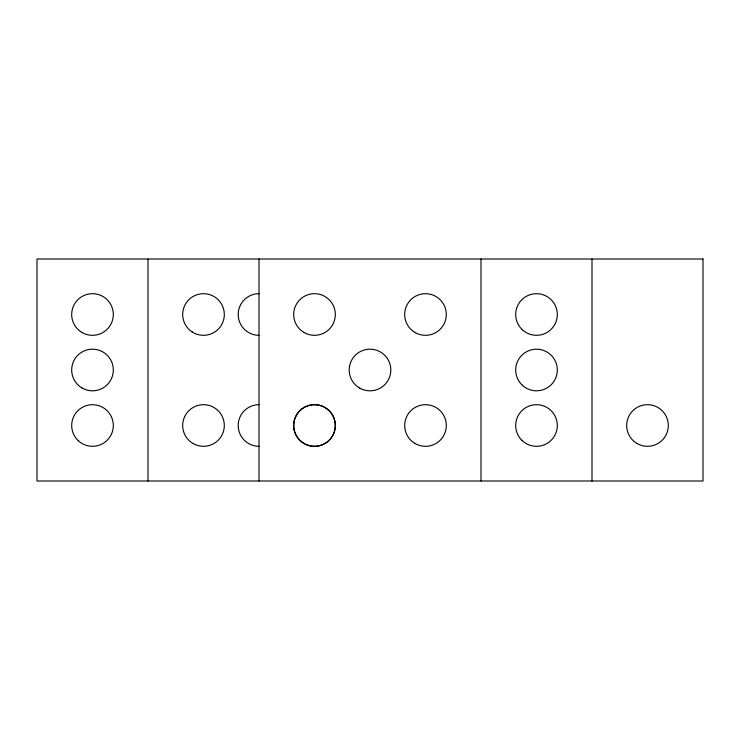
<?xml version="1.0" encoding="UTF-8"?>
<svg xmlns="http://www.w3.org/2000/svg" width="740" height="740" viewBox="0 0 740 740"><rect width="100%" height="100%" fill="white"/><g stroke="black" fill="none" stroke-linecap="round" stroke-linejoin="round"><path stroke-width="1.11" d="M592 259L592 481M481 259L481 481M259 259L259 481M148 259L148 481M259 335.312A20.812 20.812 0 0 1 238.188 314.5A20.812 20.812 0 0 1 259 293.688M259 446.312A20.812 20.812 0 0 1 238.188 425.5A20.812 20.812 0 0 1 259 404.688M703 259L37 259L37 481L703 481L703 259M78.292 440.707A20.812 20.812 0 0 0 112.776 430.199A20.812 20.812 0 0 0 86.432 405.594A20.812 20.812 0 0 0 78.292 440.707M82.094 332.528A20.812 20.812 0 0 0 113.312 314.5A20.812 20.812 0 0 0 82.094 296.472A20.812 20.812 0 0 0 82.094 332.528M82.094 388.028A20.812 20.812 0 0 0 113.312 370A20.812 20.812 0 0 0 82.094 351.972A20.812 20.812 0 0 0 82.094 388.028M637.094 443.528A20.812 20.812 0 0 0 668.312 425.5A20.812 20.812 0 0 0 637.094 407.472A20.812 20.812 0 0 0 637.094 443.528M193.094 443.528A20.812 20.812 0 0 0 224.312 425.5A20.812 20.812 0 0 0 193.094 407.472A20.812 20.812 0 0 0 193.094 443.528M192.178 331.964A20.812 20.812 0 0 0 224.285 315.573A20.812 20.812 0 0 0 194.037 295.963A20.812 20.812 0 0 0 192.178 331.964M521.783 384.717A20.812 20.812 0 0 0 556.6 375.384A20.812 20.812 0 0 0 531.116 349.9A20.812 20.812 0 0 0 521.783 384.717M522.292 329.707A20.812 20.812 0 0 0 556.776 319.199A20.812 20.812 0 0 0 530.432 294.594A20.812 20.812 0 0 0 522.292 329.707M521.783 440.217A20.812 20.812 0 0 0 556.6 430.884A20.812 20.812 0 0 0 531.116 405.4A20.812 20.812 0 0 0 521.783 440.217M304.094 332.528A20.812 20.812 0 0 0 335.312 314.5A20.812 20.812 0 0 0 304.094 296.472A20.812 20.812 0 0 0 304.094 332.528M304.094 443.528A20.812 20.812 0 0 0 335.312 425.5A20.812 20.812 0 0 0 304.094 407.472A20.812 20.812 0 0 0 304.094 443.528M299.783 440.217A20.812 20.812 0 0 0 334.6 430.884A20.812 20.812 0 0 0 309.117 405.4A20.812 20.812 0 0 0 299.783 440.217M415.094 332.528A20.812 20.812 0 0 0 446.312 314.5A20.812 20.812 0 0 0 415.094 296.472A20.812 20.812 0 0 0 415.094 332.528M359.594 388.028A20.812 20.812 0 0 0 390.812 370A20.812 20.812 0 0 0 359.594 351.972A20.812 20.812 0 0 0 359.594 388.028M415.094 443.528A20.812 20.812 0 0 0 446.312 425.5A20.812 20.812 0 0 0 415.094 407.472A20.812 20.812 0 0 0 415.094 443.528"/></g></svg>
